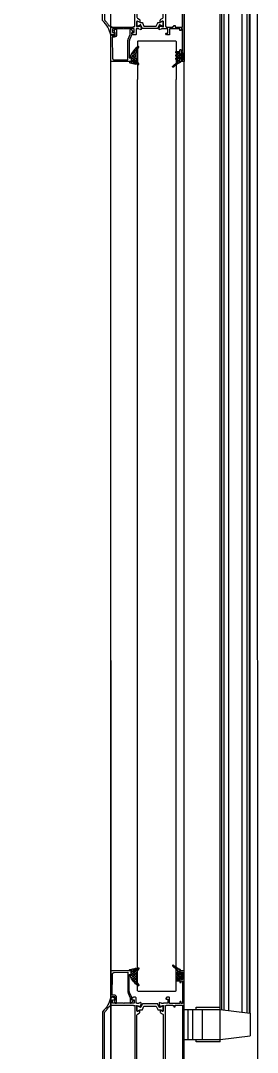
# Model space of a CAD drawing. Extents: x 58467 to 79089, y -33726 to -17391.
# Drawn here: x 69202.9 to 69222.6, y -19685.4 to -19599.7 of the extents above; entities that cross this region are included whole.
import ezdxf

# ---------------------------------------------------------------- set-up
doc = ezdxf.new("R2010")
doc.units = 0
doc.header["$LTSCALE"] = 100
doc.linetypes.add('HIDDEN', pattern=[0.375, 0.25, -0.125])
doc.layers.add('BA_elev3', color=8, linetype='Continuous')
doc.layers.add('BA_glass', color=1, linetype='Continuous')

# ---------------------------------------------------------------- blocks, each defined once
blk = doc.blocks.new('ACS_AW61TV1501', base_point=(52.9, -25.5))
at = {"color": 0, "linetype": 'Continuous'}
for points in [[(52.9, 7.8), (52.9, 96.2, -0.414214), (53.2, 96.5), (56.3, 96.5, -0.414214), (56.6, 96.2), (56.6, 94.4, -0.414214), (56.3, 94.1), (55.9, 94.1, -0.414214), (55.6, 94.4), (55.6, 95.3), (54.2, 95.3), (54.2, 89.4), (55.6, 89.4), (55.6, 90.3, -0.414214), (55.9, 90.6), (56.3, 90.6, -0.414214), (56.6, 90.3), (56.6, 87, -0.414214), (56.3, 86.7), (55.9, 86.7, -0.414214), (55.6, 87), (55.6, 88.2), (54.4, 88.2), (54.4, 69.4), (55.6, 69.4), (55.6, 70.605607, -0.414214), (55.9, 70.905607), (56.3, 70.905607, -0.414214), (56.6, 70.605607), (56.6, 69.414262), (65.20449, 69.478848), (65.20449, 74.203065, -0.414214), (65.50449, 74.503065), (67.453932, 74.503065, -0.267949), (67.713739, 74.353065), (68.164295, 73.57268, -0.131652), (68.204487, 73.42268), (68.204487, 73.303065, -0.414214), (67.904487, 73.003065), (66.704487, 73.003065), (66.704487, 69.496725), (70.070422, 69.496725, -0.237095), (70.311121, 69.37579, 0.237095), (70.471587, 69.295167), (71.529063, 69.295167, 0.207886), (71.894591, 69.454008, -0.118247), (72.089108, 69.582695), (73.447406, 70.077075, -0.548619), (73.84887, 69.76902), (73.62279, 67.184914), (73.294961, 66.857085, -0.57735), (72.960354, 66.946742), (72.924027, 67.082319, 0.267949), (72.782606, 67.22374), (70.650012, 67.795167), (70.450012, 67.795167, 0.720759), (70.270012, 67.255167, -0.236068), (70.350012, 67.095167), (70.350012, 63.195167, 0.414214), (70.650012, 62.895167), (70.950012, 62.895167), (72.54581, 63.869246, -0.585524), (72.850012, 63.698536), (72.850012, 62.272953, -0.261413), (72.371022, 61.419402), (70.829002, 60.478149, 0.261413), (70.350012, 59.624599), (70.350012, 6.366343, 0.261413), (70.829002, 5.512793), (72.371022, 4.57154, -0.261413), (72.850012, 3.717989), (72.850012, 2.292406, -0.585524), (72.54581, 2.121696), (70.950012, 3.095775), (70.650012, 3.095775, 0.414214), (70.350012, 2.795775), (70.350012, -1.104225, -0.236068), (70.270012, -1.264225, 0.720759), (70.450012, -1.804225), (70.650012, -1.804225), (72.782606, -1.232798, 0.267949), (72.924027, -1.091377), (72.960354, -0.9558, -0.57735), (73.294961, -0.866143), (73.62279, -1.193972), (73.84887, -3.778078, -0.548619), (73.447406, -4.086133), (72.089108, -3.591753, -0.118247), (71.894591, -3.463066, 0.207886), (71.529063, -3.304225), (70.350012, -3.304225), (70.350012, -3.5), (61.70913, -3.5, 0.09902), (61.593746, -3.523077), (60.515385, -3.972394, -0.535184), (60.1, -3.695471), (60.1, 8), (54.52, 8, 0.09902), (54.404615, 7.976923), (53.315385, 7.523077, -0.535184), (52.9, 7.8)], [(114.050934, 74.49634, 0.074314), (116.518753, 68.119444, 0.074314), (120.743185, 62.742726, -0.206437), (120.9, 62.3791), (120.9, -25.2, -0.414214), (120.6, -25.5), (117.7, -25.5, -0.414214), (117.4, -25.2), (117.4, -23.4, -0.414214), (117.7, -23.1), (118.1, -23.1, -0.414214), (118.4, -23.4), (118.4, -24.3), (119.8, -24.3), (119.8, -18.4), (118.4, -18.4), (118.4, -19.3, -0.414214), (118.1, -19.6), (117.7, -19.6, -0.414214), (117.4, -19.3), (117.4, -17.5, -0.414214), (117.7, -17.2), (119.4, -17.2), (119.4, -3.5), (115.9, -3.5), (115.9, -8), (111.7, -8, -0.414214), (111.4, -7.7), (111.4, -6.8, -0.414214), (111.7, -6.5), (113.9, -6.5), (113.9, -3.5), (104.34504, -3.5), (104.045037, -3.200012), (103.745034, -3.5), (93.9, -3.5), (93.9, -6.5), (96.1, -6.5, -0.414214), (96.4, -6.8), (96.4, -7.7, -0.414214), (96.1, -8), (92.845034, -8, -0.414214), (92.545034, -7.7), (92.545034, -3.5), (92.350012, -3.5), (92.350012, -3.304225), (91.170961, -3.304225, 0.207886), (90.805433, -3.463066, -0.118247), (90.610916, -3.591753), (89.252618, -4.086133, -0.548619), (88.851154, -3.778078), (89.077234, -1.193972), (89.405063, -0.866143, -0.57735), (89.73967, -0.9558), (89.775997, -1.091377, 0.267949), (89.917418, -1.232798), (92.050012, -1.804225), (92.250012, -1.804225, 0.720759), (92.430012, -1.264225, -0.236068), (92.350012, -1.104225), (92.350012, 2.795775, 0.414214), (92.050012, 3.095775), (91.750012, 3.095775), (90.154214, 2.121696, -0.585524), (89.850012, 2.292406), (89.850012, 3.717989, -0.261413), (90.329002, 4.57154), (91.871022, 5.512793, 0.261413), (92.350012, 6.366343), (92.350012, 59.624599, 0.261413), (91.871022, 60.478149), (90.329002, 61.419402, -0.261413), (89.850012, 62.272953), (89.850012, 63.698536, -0.585524), (90.154214, 63.869246), (91.750012, 62.895167), (92.050012, 62.895167, 0.414214), (92.350012, 63.195167), (92.350012, 67.095167, -0.236068), (92.430012, 67.255167, 0.720759), (92.250012, 67.795167), (92.050012, 67.795167), (89.917418, 67.22374, 0.267949), (89.775997, 67.082319), (89.73967, 66.946742, -0.57735), (89.405063, 66.857085), (89.077234, 67.184914), (88.851154, 69.76902, -0.548619), (89.252618, 70.077075), (90.649144, 69.568781, -0.113381), (90.837042, 69.447051, 0.202882), (91.19595, 69.295167), (92.350012, 69.295167), (92.350012, 69.5), (93.045055, 69.5), (93.045055, 74.19634, -0.414214), (93.345055, 74.49634), (95.155889, 74.49634, -0.160274), (95.334008, 74.437739), (96.423174, 73.634081, -0.238131), (96.545055, 73.392682), (96.545055, 72.8, -0.414214), (96.245055, 72.5), (94.545055, 72.5), (94.545055, 69.5), (102.895049, 69.5), (103.195052, 69.199997), (103.495055, 69.5), (112.545049, 69.5), (112.545049, 72.5), (110.845055, 72.5, -0.414214), (110.545055, 72.8), (110.545055, 73.392682, -0.238131), (110.666935, 73.634081), (111.756101, 74.437739, -0.160274), (111.934221, 74.49634), (114.050934, 74.49634)], [(54.4, 67.695471), (54.4, 9.795471, 0.414214), (54.7, 9.495471), (61.554963, 9.495471), (61.554963, -1.604529), (62.354963, -1.604529), (62.354963, -2.004529), (67.850012, -2.004529), (67.850012, -1.604529), (68.650012, -1.604529), (68.650012, 67.595471), (67.850012, 67.595471), (67.850012, 67.995471), (62.354963, 67.995471), (62.354963, 67.595471), (61.554963, 67.595471), (61.554963, 66.495471), (60.554963, 66.495471), (60.554963, 67.995471), (54.7, 67.995471, 0.414214), (54.4, 67.695471)], [(117.199778, 64.413715, -0.029393), (115.557128, 66.795471), (114.550012, 66.795471), (114.550012, 67.595471), (113.550012, 67.595471), (113.550012, 67.995471), (95.050012, 67.995471), (95.050012, 67.595471), (94.050012, 67.595471), (94.050012, -1.604529), (95.050012, -1.604529), (95.050012, -2.004529), (113.550012, -2.004529), (113.550012, -1.604529), (114.550012, -1.604529), (114.550012, -0.804529, -0.414214), (114.850012, -0.504529), (115.604975, -0.504529, -0.414214), (115.904975, -0.804529), (115.904975, -2.004529), (119.254963, -2.004529), (119.254963, 61.889355, 0.197529), (119.110395, 62.241021, -0.029393), (117.199778, 64.413715)]]:
    blk.add_lwpolyline(points, format="xyb", close=True, dxfattribs=at)
at = {"color": 4, "linetype": 'Continuous'}
for points in [[(75.144834, 69.045167), (87.55519, 69.045167, -0.296213), (87.829253, 68.867188), (88.961934, 66.323146, 0.296213), (89.235997, 66.145167), (89.355268, 66.145167, 0.131652), (89.955268, 66.305936), (91.533332, 67.217032, -0.131652), (91.638332, 67.245167), (91.950012, 67.245167, -0.414214), (92.350012, 66.845167), (92.350012, 63.445167, -0.414214), (91.950012, 63.045167), (91.638332, 63.045167, -0.131652), (91.533332, 63.073301), (89.955268, 63.984397, 0.131652), (89.355268, 64.145167), (87.937182, 64.145167, -0.296213), (87.663119, 64.323146), (86.441392, 67.067188, 0.296213), (86.167329, 67.245167), (76.532695, 67.245167, 0.296213), (76.258632, 67.067188), (75.036905, 64.323146, -0.296213), (74.762842, 64.145167), (73.344756, 64.145167, 0.131652), (72.744756, 63.984397), (71.166692, 63.073301, -0.131652), (71.061692, 63.045167), (70.750012, 63.045167, -0.414214), (70.350012, 63.445167), (70.350012, 66.845167, -0.414214), (70.750012, 67.245167), (71.061692, 67.245167, -0.131652), (71.166692, 67.217032), (72.744756, 66.305936, 0.131652), (73.344756, 66.145167), (73.464027, 66.145167, 0.296213), (73.73809, 66.323146), (74.870771, 68.867188, -0.296213), (75.144834, 69.045167)], [(83.050012, -3.054225), (75.144834, -3.054225, -0.296213), (74.870771, -2.876246), (73.73809, -0.332204, 0.296213), (73.464027, -0.154225), (73.344756, -0.154225, 0.131652), (72.744756, -0.314994), (71.166692, -1.22609, -0.131652), (71.061692, -1.254225), (70.750012, -1.254225, -0.414214), (70.350012, -0.854225), (70.350012, 2.545775, -0.414214), (70.750012, 2.945775), (71.061692, 2.945775, -0.131652), (71.166692, 2.917641), (72.744756, 2.006545, 0.131652), (73.344756, 1.845775), (74.762842, 1.845775, -0.296213), (75.036905, 1.667796), (76.258632, -1.076246, 0.296213), (76.532695, -1.254225), (86.167329, -1.254225, 0.296213), (86.441392, -1.076246), (87.663119, 1.667796, -0.296213), (87.937182, 1.845775), (89.355268, 1.845775, 0.131652), (89.955268, 2.006545), (91.533332, 2.917641, -0.131652), (91.638332, 2.945775), (91.950012, 2.945775, -0.414214), (92.350012, 2.545775), (92.350012, -0.854225, -0.414214), (91.950012, -1.254225), (91.638332, -1.254225, -0.131652), (91.533332, -1.22609), (89.955268, -0.314994, 0.131652), (89.355268, -0.154225), (89.235997, -0.154225, 0.296213), (88.961934, -0.332204), (87.829253, -2.876246, -0.296213), (87.55519, -3.054225), (85.450012, -3.054225, 0.414214), (85.150012, -3.354225), (85.150012, -4.426745), (85.873757, -8.531305, -0.465732), (84.985129, -9.588297, -0.391123), (84.085939, -8.757873), (83.350012, -4.584225), (83.350012, -3.354225, 0.414214), (83.050012, -3.054225)]]:
    blk.add_lwpolyline(points, format="xyb", close=True, dxfattribs=at)
blk = doc.blocks.new('ACS_22G09', base_point=(-1.600509, -26.399478))
at = {"color": 0, "linetype": 'Continuous'}
blk.add_lwpolyline([(1.620233, -16.141271), (1.619938, -2.500071), (0.499937, -2.500095), (0.399229, -2.489935), (0.305413, -2.460793), (0.220501, -2.414677), (0.146511, -2.3536), (0.085455, -2.279571), (0.039348, -2.1946), (0, 0), (0.010159, 0.100822), (0.039297, 0.194724), (0.085399, 0.279697), (0.146452, 0.353728), (0.22044, 0.414809), (0.305349, 0.460928), (0.399165, 0.490075), (0.499873, 0.500239), (17.003947, 0.500596), (17.004423, -21.499439), (15.804496, -21.499465), (15.804483, -20.899674), (14.154283, -20.89971, 0.433577), (13.354349, -21.699678), (13.354385, -23.399489), (14.154369, -24.899466), (13.35445, -26.399478), (12.459737, -26.360245), (12.377048, -26.315638), (12.300937, -26.253084), (12.238525, -26.176976), (12.192585, -26.090952), (12.164215, -25.997628), (12.154513, -25.89962), (12.154422, -21.699704, -0.437355), (14.154257, -19.699783), (15.804457, -19.699748), (15.619425, -2.357485), (15.610376, -2.207223), (15.586938, -2.061286), (15.549824, -1.920392), (15.499744, -1.785258), (15.437409, -1.656599), (15.36353, -1.535133), (15.278819, -1.421576), (15.183985, -1.316645), (15.079742, -1.221057), (14.966798, -1.135527), (14.845867, -1.060773), (14.717658, -0.99751), (14.582883, -0.946457), (14.442252, -0.908329), (14.296478, -0.883842), (14.14627, -0.873715), (2.82017, -0.702394), (2.820504, -16.141245), (2.814711, -16.374477), (2.797379, -16.606732), (2.768597, -16.837582), (2.728454, -17.066599), (2.67704, -17.293357), (2.614442, -17.517425), (2.54075, -17.738377), (2.456053, -17.955785), (0.757708, -22.014144), (0.75779, -25.773087), (0.74763, -25.873894), (0.718488, -25.967758), (0.672372, -26.052675), (0.611295, -26.126644), (0.537265, -26.187661), (0.452295, -26.233725), (0.358394, -26.262833), (0.257573, -26.272982), (0.156427, -26.262659), (0.060512, -26.232506), (-0.027392, -26.183749), (-0.10451, -26.117616), (-1.480513, -24.67105, -0.614052), (-1.118451, -23.826305), (-0.442524, -23.82629), (-0.442568, -21.773013), (1.348789, -17.492443), (1.411983, -17.330569), (1.466922, -17.166066), (1.513551, -16.999247), (1.55182, -16.830421), (1.581675, -16.659899), (1.603064, -16.487993), (1.615934, -16.315013), (1.620233, -16.141271)], format="xyb", close=True, dxfattribs=at)
blk = doc.blocks.new('ACS_01-2005', base_point=(97.321644, 52.883758))
at = {"color": 1, "linetype": 'Continuous'}
for p, q in [((91.038892, 55.31035), (97.96879, 48.380452)), ((92.161049, 55.052609), (91.467299, 54.358859)), ((93.301845, 54.072085), (92.210965, 52.981204)), ((94.230604, 52.879523), (92.791728, 51.440647)), ((97.595118, 54.122717), (93.175004, 49.702602)), ((97.321644, 51.727922), (93.292246, 47.698524)), ((93.356364, 55.114199), (97.321644, 51.148919)), ((94.244897, 55.015136), (93.761808, 54.532047)), ((95.920007, 54.568926), (94.767786, 53.416705)), ((96.060337, 54.531546), (97.708125, 52.883758)), ((98.821644, 53.227922), (98.47748, 52.883758)), ((97.808483, 47.972121), (91.432552, 41.59619)), ((92.364301, 43.378339), (93.633296, 42.109344)), ((92.793635, 51.434287), (97.324413, 46.903509)), ((92.902218, 44.961743), (94.711492, 43.152469)), ((97.48496, 49.769918), (92.977166, 45.262124)), ((93.230592, 46.754689), (95.688179, 44.297102)), ((93.267003, 48.839599), (96.561002, 45.5456)), ((91.65713, 41.96419), (92.453107, 41.168213))]:
    blk.add_line(p, q, dxfattribs=at)
blk.add_lwpolyline([(91.519056, 40.543536, 0.172484), (98.109633, 48.769918), (98.109633, 49.769918), (97.321644, 49.769918), (97.321644, 50.546722), (97.321644, 52.883758), (98.821644, 52.883758), (98.821644, 53.418823, 0.386706), (98.368983, 53.916577), (93.556373, 55.198543, 0.842075), (93.422854, 54.827683, -0.086192), (95.242271, 52.707246, -1.07634), (94.579908, 52.262472, 0.149707), (91.501519, 55.465503, 0.857342), (91.110315, 54.894949, -0.318393), (91.081758, 41.074824, 0.830588), (91.519056, 40.543536)], format="xyb", close=True, dxfattribs=at)
blk = doc.blocks.new('ACS_01-2023', base_point=(-11.73, -27.349769))
at = {"color": 1, "linetype": 'Continuous'}
for p, q in [((-17.593094, -22.878984), (-14.541901, -25.930177)), ((-16.257351, -23.143765), (-16.96124, -23.847655)), ((-15.111094, -24.118829), (-15.896145, -24.90388)), ((-13.877077, -25.006132), (-14.697737, -25.826792)), ((-14.20699, -31.700006), (-15.005843, -32.498859)), ((-15.005816, -29.708902), (-14.514713, -30.200006)), ((-14.996385, -31.839654), (-13.936036, -32.900003)), ((-11.989535, -27.361231), (-14.820667, -30.192363)), ((-11.989535, -33.725192), (-13.864343, -35.6)), ((-13.688109, -26.783968), (-11.989535, -28.482543)), ((-13.659883, -28.933516), (-11.793398, -30.8)), ((-12.551676, -25.802051), (-13.64378, -26.894156)), ((-12.289535, -31.903871), (-13.555055, -33.169391)), ((-13.2118, -30.704817), (-13.553489, -31.046505)), ((-13.553489, -31.16123), (-11.514719, -33.2)), ((-13.553489, -33.28255), (-11.989535, -34.846504)), ((-11.989535, -29.482551), (-13.2118, -30.704817)), ((-12.54515, -25.805608), (-11.000758, -27.35)), ((-11.171366, -26.543062), (-11.978304, -27.35)), ((-10.585063, -32.32072), (-11.464343, -33.2)), ((-10.001685, -29.616022), (-11.185663, -30.8)), ((-10.789535, -29.682543), (-9.785853, -30.686225)), ((-10.789535, -33.925184), (-10.69568, -34.019039)), ((-9.645669, -31.381327), (-10.567525, -32.303182)), ((-10.487681, -32.105718), (-9.835156, -32.758243)), ((-14.785666, -34.400003), (-15.006052, -34.620388)), ((-14.557356, -34.400003), (-13.357359, -35.6))]:
    blk.add_line(p, q, dxfattribs=at)
for points in [[(-14.805819, -30.200006), (-13.853489, -30.200006, -0.198912), (-13.641357, -30.287874, -0.198912), (-13.553489, -30.500006), (-13.553489, -31.400006, -0.414214), (-13.853489, -31.700006), (-14.805834, -31.700006), (-14.834811, -31.702119), (-14.922063, -31.737237), (-14.985317, -31.811741), (-14.997009, -31.84123), (-15.005831, -31.899988), (-15.005847, -32.699991), (-15.003748, -32.728973), (-14.997013, -32.758757), (-14.985317, -32.788249), (-14.968631, -32.816213), (-14.947276, -32.841417), (-14.922088, -32.86276), (-14.894096, -32.879477), (-14.864604, -32.891176), (-14.80585, -32.900003), (-13.853489, -32.900003, -0.414214), (-13.553489, -33.200003), (-13.553489, -34.100003, -0.414214), (-13.853489, -34.400003), (-14.806033, -34.400003), (-14.835003, -34.402111), (-14.864751, -34.408821), (-14.894223, -34.420504), (-14.922186, -34.437189), (-14.947371, -34.458506), (-14.968719, -34.483672), (-14.985426, -34.51161), (-14.997142, -34.541071), (-15.00603, -34.599786), (-15.006884, -35.399789), (-15.004813, -35.428789), (-14.998113, -35.458595), (-14.98643, -35.488116), (-14.969733, -35.516115), (-14.948399, -35.541344), (-14.92318, -35.562718), (-14.895193, -35.57945), (-14.865687, -35.591162), (-14.806887, -35.6), (-12.189535, -35.6, 0.414214), (-11.989535, -35.4), (-11.989535, -33.55, -0.414214), (-11.639535, -33.2), (-10.789535, -33.2), (-10.789535, -34.019039), (-10.331732, -34.019039, 0.316566), (-10.049354, -33.820344), (-9.641438, -31.797693, 0.099832), (-9.641438, -31.402307), (-10.049354, -29.379656, 0.316566), (-10.331732, -29.180961), (-10.789535, -29.180961), (-10.789535, -30), (-11.639535, -30, -0.414214), (-11.989535, -29.65), (-11.989535, -27.35), (-10.789534, -27.35), (-10.903494, -26.976417, 0.213803), (-11.441121, -26.360138, -0.09048), (-16.893747, -22.527573, 0.651907), (-17.582483, -23.089903, 0.089694), (-14.429144, -26.00284, -0.281357), (-13.548211, -27.438627), (-13.548211, -28.699994, -0.414214), (-13.848211, -28.999994), (-14.805819, -28.999994), (-14.834801, -29.002108), (-14.864569, -29.008828), (-14.894067, -29.020525), (-14.922035, -29.037236), (-14.947253, -29.058576), (-14.968577, -29.083779), (-14.985288, -29.111746), (-14.996977, -29.141237), (-15.005816, -29.199991), (-15.005816, -29.999994), (-15.003703, -30.02898), (-14.996977, -30.058763), (-14.985288, -30.088255), (-14.968577, -30.116225), (-14.805819, -30.200006)], [(-12.289535, -32.1), (-12.289535, -31.1, -0.414214), (-11.989535, -30.8), (-10.788244, -30.8, -0.357057), (-10.494165, -31.040692), (-10.433663, -31.540692, -0.099832), (-10.433663, -31.659308), (-10.494165, -32.159308, -0.357057), (-10.788244, -32.4), (-11.989535, -32.4, -0.414214), (-12.289535, -32.1)]]:
    blk.add_lwpolyline(points, format="xyb", close=True, dxfattribs=at)
blk = doc.blocks.new('zewsgyt')
at = {"color": 4, "linetype": 'Continuous'}
for p, q in [((42426.079, -32049.606), (42426.129, -32049.556)), ((42426.079, -32049.606), (42426.079, -32052.756)), ((42426.129, -32049.556), (42429.229, -32049.556)), ((42429.229, -32049.556), (42429.279, -32049.606)), ((42429.279, -32049.606), (42429.279, -32052.756)), ((42426.079, -32125.356), (42426.079, -32052.756)), ((42429.279, -32125.356), (42429.279, -32052.756)), ((42426.079, -32128.506), (42426.079, -32125.356)), ((42429.279, -32128.506), (42429.279, -32125.356)), ((42426.079, -32128.506), (42426.129, -32128.556)), ((42426.129, -32128.556), (42429.229, -32128.556)), ((42429.229, -32128.556), (42429.279, -32128.506))]:
    blk.add_line(p, q, dxfattribs=at)
at = {"layer": 'BA_elev3'}
for p, q in [((42434.75, -32046.444), (42434.75, -32130.292)), ((42435.15, -32046.395), (42435.15, -32130.341)), ((42435.35, -32046.37), (42435.35, -32130.366)), ((42432.95, -32130.068), (42432.95, -32046.668)), ((42433.05, -32046.656), (42433.05, -32130.08)), ((42433.25, -32046.631), (42433.25, -32130.105)), ((42433.65, -32046.581), (42433.65, -32130.155)), ((42435.45, -32130.378), (42435.45, -32046.668)), ((42429.95, -32130.068), (42432.95, -32130.068)), ((42429.95, -32132.568), (42429.95, -32130.068)), ((42430.25, -32130.068), (42430.25, -32132.568)), ((42430.65, -32130.068), (42430.65, -32132.568)), ((42430.95, -32130.068), (42430.95, -32129.868)), ((42431.45, -32130.068), (42431.45, -32132.568)), ((42432.95, -32130.068), (42432.95, -32129.868)), ((42432.95, -32132.568), (42432.95, -32130.068)), ((42432.95, -32130.068), (42435.45, -32130.378)), ((42435.45, -32130.378), (42435.45, -32132.257)), ((42432.95, -32132.568), (42435.45, -32132.257)), ((42429.95, -32132.568), (42432.95, -32132.568)), ((42430.95, -32132.768), (42430.95, -32132.568)), ((42432.95, -32132.768), (42432.95, -32132.568))]:
    blk.add_line(p, q, dxfattribs=at)
for points in [[(42423.841, -32002.267), (42423.852, -32199.767)], [(42436.034, -32002.267), (42436.037, -32199.767)], [(42423.854, -32189.078), (42423.85, -32012.8)], [(42429.954, -32188.952), (42429.95, -32012.78)], [(42430.95, -32129.868), (42432.95, -32129.868)], [(42432.95, -32132.768), (42430.95, -32132.768)]]:
    blk.add_lwpolyline(points, dxfattribs=at)
at = {"layer": 'BA_glass', "linetype": 'HIDDEN', "ltscale": 0.5}
blk.add_lwpolyline([(42423.143, -32139.035), (42328.843, -32139.035, -0.363103), (42423.318, -32039.065, -0.968987)], format="xyb", dxfattribs=at)
at = {"color": 2, "yscale": 0.1, "zscale": 0.01, "rotation": 180}
for name, p, xscale in [('ACS_AW61TV1501', (42429.964, -32039.056), 0.1), ('ACS_22G09', (42425.709, -32048.566), 0.1), ('ACS_01-2005', (42425.549, -32051.256), 0.1), ('ACS_01-2023', (42429.579, -32051.256), -0.1)]:
    blk.add_blockref(name, p, dxfattribs=dict(at, xscale=xscale))
at = {"color": 2, "yscale": 0.1, "zscale": 0.01}
for name, p, xscale in [('ACS_AW61TV1501', (42429.964, -32139.056), -0.1), ('ACS_22G09', (42425.709, -32129.546), -0.1), ('ACS_01-2005', (42425.549, -32126.856), -0.1), ('ACS_01-2023', (42429.579, -32126.856), 0.1)]:
    blk.add_blockref(name, p, dxfattribs=dict(at, xscale=xscale))

msp = doc.modelspace()

# ---------------------------------------------------------------- block references
at = {"layer": 'BA_glass'}
msp.add_blockref('zewsgyt', (26786.514, 12448.205), dxfattribs=at)

doc.saveas('drawing.dxf')
